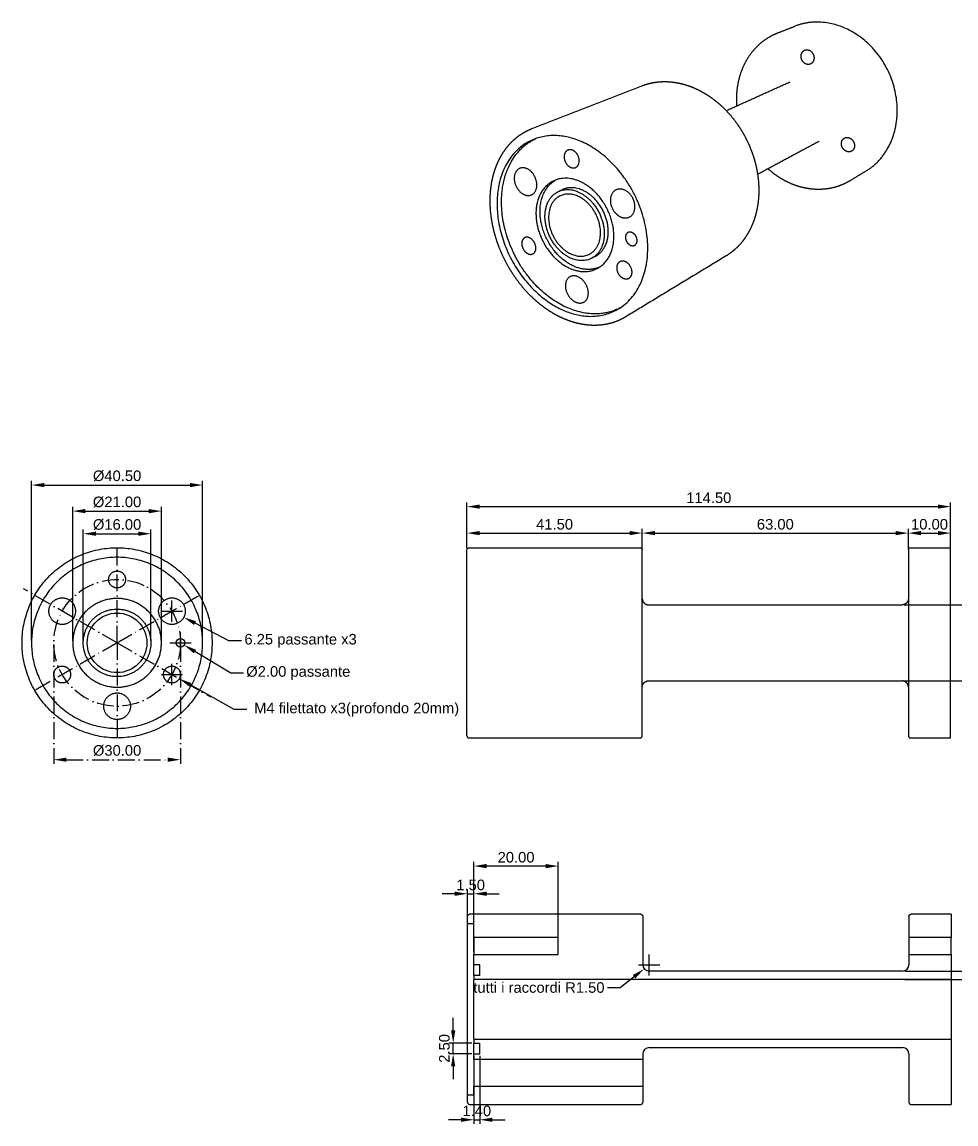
# Model space of a CAD drawing. Header units: millimetres. Extents: x -138 to 195, y 60 to 321.
# Drawn here: x -137.8 to 83.3, y 59.8 to 320.6 of the extents above; entities that cross this region are included whole.
import ezdxf

# ---------------------------------------------------------------- set-up
doc = ezdxf.new("R2010")
doc.units = ezdxf.units.MM
doc.header["$MEASUREMENT"] = 0
doc.linetypes.add('TrattinoPunto', pattern=[6, 4, -1, 0, -1])
for name, color, linetype, true_color in [('2D', 18, 'Continuous', 0x000000), ('2D$assi', 4, 'TrattinoPunto', 0x00ffff), ('2D$quote', 96, 'Continuous', 0x007f00)]:
    doc.layers.add(name, color=color, linetype=linetype, true_color=true_color)
doc.styles.add('Arial', font='arial.ttf')
doc.dimstyles.new('Millimetro Piccolo', dxfattribs={"dimtxt": 2.5, "dimasz": 3, "dimexe": 1, "dimexo": 0.5, "dimgap": 0.8, "dimtad": 1, "dimtoh": 1, "dimzin": 1, "dimdsep": 46, "dimtxsty": 'Arial', "dimcen": 2.5, "dimadec": 1, "dimazin": 0, "dimtfac": 1, "dimtdec": 4, "dimtix": 1, "dimtmove": 1, "dimatfit": 3, "dimfxl": 1, "dimtolj": 1, "dimtzin": 1, "dimarcsym": 0})

# ---------------------------------------------------------------- blocks, each defined once
blk = doc.blocks.new('*D1')
at = {"layer": '2D$quote', "color": 0}
for p, q in [((10.67, 94.97), (10.67, 99.97)), ((8.17, 97.47), (13.17, 97.47))]:
    blk.add_line(p, q, dxfattribs=at)
at = {"layer": '2D$quote', "color": 0, "lineweight": -2}
for p, q in [((3.79, 92.12), (7.12, 94.71)), ((0.79, 92.12), (3.79, 92.12))]:
    blk.add_line(p, q, dxfattribs=at)
at = {"layer": '2D$quote', "color": 0}
blk.add_solid([(7.42, 94.31), (6.81, 95.1), (9.49, 96.55)], dxfattribs=at)
at = {"layer": 'Defpoints', "color": 0}
for p in [(9.49, 96.55), (10.67, 97.47)]:
    blk.add_point(p, dxfattribs=at)
at = {"layer": '2D$quote', "color": 0, "insert": (-15.42, 92.12), "char_height": 2.5, "attachment_point": 5, "style": 'Arial'}
blk.add_mtext('\\A1;tutti i raccordi R1.50', dxfattribs=at)
blk = doc.blocks.new('*D2')
at = {"layer": '2D$assi', "color": 0, "lineweight": -2}
for p, q in [((-130.28, 173.2), (-130.28, 145.05)), ((-100.28, 173.2), (-100.28, 145.05)), ((-127.28, 146.05), (-103.28, 146.05))]:
    blk.add_line(p, q, dxfattribs=at)
at = {"layer": '2D$assi', "color": 0}
for points in [[(-127.28, 146.55), (-127.28, 145.55), (-130.28, 146.05)], [(-103.28, 145.55), (-103.28, 146.55), (-100.28, 146.05)]]:
    blk.add_solid(points, dxfattribs=at)
at = {"layer": 'Defpoints', "color": 0}
for p in [(-130.28, 173.7), (-100.28, 173.7), (-100.28, 146.05)]:
    blk.add_point(p, dxfattribs=at)
at = {"layer": '2D$assi', "color": 0, "insert": (-115.28, 148.2), "char_height": 2.5, "attachment_point": 5, "style": 'Arial'}
blk.add_mtext('\\A1;Ø30.00', dxfattribs=at)
blk = doc.blocks.new('*D3')
at = {"layer": '2D$quote', "color": 0, "lineweight": -2}
for p, q in [((-32.46, 196.2), (-32.46, 206.95)), ((82.04, 196.7), (82.04, 206.95)), ((-29.46, 205.95), (79.04, 205.95))]:
    blk.add_line(p, q, dxfattribs=at)
at = {"layer": '2D$quote', "color": 0}
for points in [[(-29.46, 206.45), (-29.46, 205.45), (-32.46, 205.95)], [(79.04, 205.45), (79.04, 206.45), (82.04, 205.95)]]:
    blk.add_solid(points, dxfattribs=at)
at = {"layer": 'Defpoints', "color": 0}
for p in [(82.04, 205.95), (-32.46, 195.7), (82.04, 196.2)]:
    blk.add_point(p, dxfattribs=at)
at = {"layer": '2D$quote', "color": 0, "insert": (24.79, 208.03), "char_height": 2.5, "attachment_point": 5, "style": 'Arial'}
blk.add_mtext('\\A1;114.50', dxfattribs=at)
blk = doc.blocks.new('*D4')
at = {"layer": '2D$quote', "color": 0, "lineweight": -2}
for p, q in [((-32.46, 196.2), (-32.46, 200.68)), ((-29.46, 199.68), (6.04, 199.68)), ((9.04, 196.2), (9.04, 200.68))]:
    blk.add_line(p, q, dxfattribs=at)
at = {"layer": '2D$quote', "color": 0}
for points in [[(-29.46, 200.18), (-29.46, 199.18), (-32.46, 199.68)], [(6.04, 199.18), (6.04, 200.18), (9.04, 199.68)]]:
    blk.add_solid(points, dxfattribs=at)
at = {"layer": 'Defpoints', "color": 0}
for p in [(9.04, 199.68), (-32.46, 195.7), (9.04, 195.7)]:
    blk.add_point(p, dxfattribs=at)
at = {"layer": '2D$quote', "color": 0, "insert": (-11.71, 201.75), "char_height": 2.5, "attachment_point": 5, "style": 'Arial'}
blk.add_mtext('\\A1;41.50', dxfattribs=at)
blk = doc.blocks.new('*D5')
at = {"layer": '2D$quote', "color": 0, "lineweight": -2}
for p, q in [((9.04, 196.2), (9.04, 200.68)), ((12.04, 199.68), (69.04, 199.68)), ((72.04, 196.2), (72.04, 200.68))]:
    blk.add_line(p, q, dxfattribs=at)
at = {"layer": '2D$quote', "color": 0}
for points in [[(12.04, 200.18), (12.04, 199.18), (9.04, 199.68)], [(69.04, 199.18), (69.04, 200.18), (72.04, 199.68)]]:
    blk.add_solid(points, dxfattribs=at)
at = {"layer": 'Defpoints', "color": 0}
for p in [(72.04, 199.68), (9.04, 195.7), (72.04, 195.7)]:
    blk.add_point(p, dxfattribs=at)
at = {"layer": '2D$quote', "color": 0, "insert": (40.54, 201.75), "char_height": 2.5, "attachment_point": 5, "style": 'Arial'}
blk.add_mtext('\\A1;63.00', dxfattribs=at)
blk = doc.blocks.new('*D6')
at = {"layer": '2D$quote', "color": 0, "lineweight": -2}
for p, q in [((72.04, 196.2), (72.04, 200.68)), ((75.04, 199.68), (79.04, 199.68)), ((82.04, 196.2), (82.04, 200.68))]:
    blk.add_line(p, q, dxfattribs=at)
at = {"layer": '2D$quote', "color": 0}
for points in [[(75.04, 200.18), (75.04, 199.18), (72.04, 199.68)], [(79.04, 199.18), (79.04, 200.18), (82.04, 199.68)]]:
    blk.add_solid(points, dxfattribs=at)
at = {"layer": 'Defpoints', "color": 0}
for p in [(82.04, 199.68), (72.04, 195.7), (82.04, 195.7)]:
    blk.add_point(p, dxfattribs=at)
at = {"layer": '2D$quote', "color": 0, "insert": (77.04, 201.75), "char_height": 2.5, "attachment_point": 5, "style": 'Arial'}
blk.add_mtext('\\A1;10.00', dxfattribs=at)
blk = doc.blocks.new('*D7')
at = {"layer": '2D$quote', "color": 0, "lineweight": -2}
for p, q in [((71.04, 182.7), (90.66, 182.7)), ((89.66, 167.7), (89.66, 179.7)), ((71.04, 164.7), (90.66, 164.7))]:
    blk.add_line(p, q, dxfattribs=at)
at = {"layer": '2D$quote', "color": 0}
for points in [[(90.16, 179.7), (89.16, 179.7), (89.66, 182.7)], [(89.16, 167.7), (90.16, 167.7), (89.66, 164.7)]]:
    blk.add_solid(points, dxfattribs=at)
at = {"layer": 'Defpoints', "color": 0}
for p in [(70.54, 182.7), (89.66, 182.7), (70.54, 164.7)]:
    blk.add_point(p, dxfattribs=at)
at = {"layer": '2D$quote', "color": 0, "insert": (87.58, 173.7), "char_height": 2.5, "attachment_point": 5, "rotation": 90, "style": 'Arial'}
blk.add_mtext('\\A1;18.00', dxfattribs=at)
blk = doc.blocks.new('*D8')
at = {"layer": '2D$quote', "color": 0, "lineweight": -2}
for p, q in [((-32.33, 107.72), (-32.33, 115.32)), ((-30.83, 107.72), (-30.83, 115.32)), ((-35.33, 114.32), (-38.33, 114.32)), ((-32.33, 114.32), (-30.83, 114.32)), ((-27.83, 114.32), (-24.83, 114.32))]:
    blk.add_line(p, q, dxfattribs=at)
at = {"layer": '2D$quote', "color": 0}
for points in [[(-35.33, 113.82), (-35.33, 114.82), (-32.33, 114.32)], [(-27.83, 114.82), (-27.83, 113.82), (-30.83, 114.32)]]:
    blk.add_solid(points, dxfattribs=at)
at = {"layer": 'Defpoints', "color": 0}
for p in [(-30.83, 114.32), (-32.33, 107.22), (-30.83, 107.22)]:
    blk.add_point(p, dxfattribs=at)
at = {"layer": '2D$quote', "color": 0, "insert": (-31.58, 116.4), "char_height": 2.5, "attachment_point": 5, "style": 'Arial'}
blk.add_mtext('\\A1;1.50', dxfattribs=at)
blk = doc.blocks.new('*D9')
at = {"layer": '2D$quote', "color": 0, "lineweight": -2}
for p, q in [((-30.83, 75.97), (-30.83, 59.84)), ((-29.43, 75.97), (-29.43, 59.84)), ((-33.83, 60.84), (-36.83, 60.84)), ((-30.83, 60.84), (-29.43, 60.84)), ((-26.43, 60.84), (-23.43, 60.84))]:
    blk.add_line(p, q, dxfattribs=at)
at = {"layer": '2D$quote', "color": 0}
for points in [[(-33.83, 60.34), (-33.83, 61.34), (-30.83, 60.84)], [(-26.43, 61.34), (-26.43, 60.34), (-29.43, 60.84)]]:
    blk.add_solid(points, dxfattribs=at)
at = {"layer": 'Defpoints', "color": 0}
for p in [(-30.83, 76.47), (-29.43, 76.47), (-29.43, 60.84)]:
    blk.add_point(p, dxfattribs=at)
at = {"layer": '2D$quote', "color": 0, "insert": (-30.13, 62.92), "char_height": 2.5, "attachment_point": 5, "style": 'Arial'}
blk.add_mtext('\\A1;1.40', dxfattribs=at)
blk = doc.blocks.new('*D10')
at = {"layer": '2D$quote', "color": 0, "lineweight": -2}
for p, q in [((-30.83, 100.47), (-30.83, 121.87)), ((-13.83, 120.87), (-27.83, 120.87)), ((-10.83, 100.47), (-10.83, 121.87))]:
    blk.add_line(p, q, dxfattribs=at)
at = {"layer": '2D$quote', "color": 0}
for points in [[(-27.83, 121.37), (-27.83, 120.37), (-30.83, 120.87)], [(-13.83, 120.37), (-13.83, 121.37), (-10.83, 120.87)]]:
    blk.add_solid(points, dxfattribs=at)
at = {"layer": 'Defpoints', "color": 0}
for p in [(-30.83, 120.87), (-30.83, 99.97), (-10.83, 99.97)]:
    blk.add_point(p, dxfattribs=at)
at = {"layer": '2D$quote', "color": 0, "insert": (-20.83, 122.95), "char_height": 2.5, "attachment_point": 5, "style": 'Arial'}
blk.add_mtext('\\A1;20.00', dxfattribs=at)
blk = doc.blocks.new('*D11')
at = {"layer": '2D$quote', "color": 0, "lineweight": -2}
for p, q in [((-35.72, 81.97), (-35.72, 84.97)), ((-31.33, 78.97), (-36.72, 78.97)), ((-35.72, 76.47), (-35.72, 78.97)), ((-31.33, 76.47), (-36.72, 76.47)), ((-35.72, 73.47), (-35.72, 70.47))]:
    blk.add_line(p, q, dxfattribs=at)
at = {"layer": '2D$quote', "color": 0}
for points in [[(-36.22, 81.97), (-35.22, 81.97), (-35.72, 78.97)], [(-35.22, 73.47), (-36.22, 73.47), (-35.72, 76.47)]]:
    blk.add_solid(points, dxfattribs=at)
at = {"layer": 'Defpoints', "color": 0}
for p in [(-35.72, 78.97), (-30.83, 78.97), (-30.83, 76.47)]:
    blk.add_point(p, dxfattribs=at)
at = {"layer": '2D$quote', "color": 0, "insert": (-37.8, 77.72), "char_height": 2.5, "attachment_point": 5, "rotation": 90, "style": 'Arial'}
blk.add_mtext('\\A1;2.50', dxfattribs=at)
blk = doc.blocks.new('*D12')
at = {"layer": '2D$quote', "color": 0, "lineweight": -2}
for p, q in [((91.41, 99.02), (91.41, 102.02)), ((71.17, 96.02), (92.41, 96.02)), ((71.17, 94.02), (92.41, 94.02)), ((91.41, 96.02), (91.41, 94.02)), ((91.41, 91.02), (91.41, 88.02))]:
    blk.add_line(p, q, dxfattribs=at)
at = {"layer": '2D$quote', "color": 0}
for points in [[(90.91, 99.02), (91.91, 99.02), (91.41, 96.02)], [(91.91, 91.02), (90.91, 91.02), (91.41, 94.02)]]:
    blk.add_solid(points, dxfattribs=at)
at = {"layer": 'Defpoints', "color": 0}
for p in [(70.67, 96.02), (70.67, 94.02), (91.41, 94.02)]:
    blk.add_point(p, dxfattribs=at)
at = {"layer": '2D$quote', "color": 0, "insert": (89.34, 95.02), "char_height": 2.5, "attachment_point": 5, "rotation": 90, "style": 'Arial'}
blk.add_mtext('\\A1;2.00', dxfattribs=at)
blk = doc.blocks.new('*D14')
at = {"layer": '2D$quote', "color": 0}
for p, q in [((-102.29, 163.7), (-102.29, 168.7)), ((-104.79, 166.2), (-99.79, 166.2))]:
    blk.add_line(p, q, dxfattribs=at)
at = {"layer": '2D$quote', "color": 0, "lineweight": -2}
for p, q in [((-87.53, 157.9), (-97.93, 163.75)), ((-84.53, 157.9), (-87.53, 157.9))]:
    blk.add_line(p, q, dxfattribs=at)
at = {"layer": '2D$quote', "color": 0}
blk.add_solid([(-97.69, 164.19), (-98.18, 163.32), (-100.55, 165.22)], dxfattribs=at)
at = {"layer": 'Defpoints', "color": 0}
for p in [(-104.03, 167.18), (-100.55, 165.22)]:
    blk.add_point(p, dxfattribs=at)
at = {"layer": '2D$quote', "color": 0, "insert": (-59.06, 157.9), "char_height": 2.5, "attachment_point": 5, "style": 'Arial'}
blk.add_mtext('\\A1; M4 filettato x3(profondo 20mm)', dxfattribs=at)
blk = doc.blocks.new('*D15')
at = {"layer": '2D$quote', "color": 0, "lineweight": -2}
for p, q in [((-135.53, 174.2), (-135.53, 212.05)), ((-95.03, 174.2), (-95.03, 212.05)), ((-132.53, 211.05), (-98.03, 211.05))]:
    blk.add_line(p, q, dxfattribs=at)
at = {"layer": '2D$quote', "color": 0}
for points in [[(-132.53, 211.55), (-132.53, 210.55), (-135.53, 211.05)], [(-98.03, 210.55), (-98.03, 211.55), (-95.03, 211.05)]]:
    blk.add_solid(points, dxfattribs=at)
at = {"layer": 'Defpoints', "color": 0}
for p in [(-95.03, 211.05), (-135.53, 173.7), (-95.03, 173.7)]:
    blk.add_point(p, dxfattribs=at)
at = {"layer": '2D$quote', "color": 0, "insert": (-115.28, 213.2), "char_height": 2.5, "attachment_point": 5, "style": 'Arial'}
blk.add_mtext('\\A1;Ø40.50', dxfattribs=at)
blk = doc.blocks.new('*D16')
at = {"layer": '2D$quote', "color": 0, "lineweight": -2}
for p, q in [((-125.78, 174.2), (-125.78, 205.88)), ((-122.78, 204.88), (-107.78, 204.88)), ((-104.78, 174.2), (-104.78, 205.88))]:
    blk.add_line(p, q, dxfattribs=at)
at = {"layer": '2D$quote', "color": 0}
for points in [[(-122.78, 205.38), (-122.78, 204.38), (-125.78, 204.88)], [(-107.78, 204.38), (-107.78, 205.38), (-104.78, 204.88)]]:
    blk.add_solid(points, dxfattribs=at)
at = {"layer": 'Defpoints', "color": 0}
for p in [(-104.78, 204.88), (-125.78, 173.7), (-104.78, 173.7)]:
    blk.add_point(p, dxfattribs=at)
at = {"layer": '2D$quote', "color": 0, "insert": (-115.28, 207.02), "char_height": 2.5, "attachment_point": 5, "style": 'Arial'}
blk.add_mtext('\\A1;Ø21.00', dxfattribs=at)
blk = doc.blocks.new('*D17')
at = {"layer": '2D$quote', "color": 0, "lineweight": -2}
for p, q in [((-123.28, 174.2), (-123.28, 200.53)), ((-120.28, 199.53), (-110.28, 199.53)), ((-107.28, 174.2), (-107.28, 200.53))]:
    blk.add_line(p, q, dxfattribs=at)
at = {"layer": '2D$quote', "color": 0}
for points in [[(-120.28, 200.03), (-120.28, 199.03), (-123.28, 199.53)], [(-110.28, 199.03), (-110.28, 200.03), (-107.28, 199.53)]]:
    blk.add_solid(points, dxfattribs=at)
at = {"layer": 'Defpoints', "color": 0}
for p in [(-107.28, 199.53), (-123.28, 173.7), (-107.28, 173.7)]:
    blk.add_point(p, dxfattribs=at)
at = {"layer": '2D$quote', "color": 0, "insert": (-115.28, 201.68), "char_height": 2.5, "attachment_point": 5, "style": 'Arial'}
blk.add_mtext('\\A1;Ø16.00', dxfattribs=at)
blk = doc.blocks.new('*D18')
at = {"layer": '2D$quote', "color": 0}
for p, q in [((-100.28, 171.2), (-100.28, 176.2)), ((-102.78, 173.7), (-97.78, 173.7))]:
    blk.add_line(p, q, dxfattribs=at)
at = {"layer": '2D$quote', "color": 0, "lineweight": -2}
for p, q in [((-88.37, 166.56), (-96.85, 171.65)), ((-85.37, 166.56), (-88.37, 166.56))]:
    blk.add_line(p, q, dxfattribs=at)
at = {"layer": '2D$quote', "color": 0}
blk.add_solid([(-96.59, 172.08), (-97.11, 171.22), (-99.42, 173.19)], dxfattribs=at)
at = {"layer": 'Defpoints', "color": 0}
for p in [(-101.14, 174.22), (-99.42, 173.19)]:
    blk.add_point(p, dxfattribs=at)
at = {"layer": '2D$quote', "color": 0, "insert": (-72.39, 166.56), "char_height": 2.5, "attachment_point": 5, "style": 'Arial'}
blk.add_mtext('\\A1;%%c2.00 passante', dxfattribs=at)
blk = doc.blocks.new('*D19')
at = {"layer": '2D$quote', "color": 0}
for p, q in [((-102.29, 178.7), (-102.29, 183.7)), ((-104.79, 181.2), (-99.79, 181.2))]:
    blk.add_line(p, q, dxfattribs=at)
at = {"layer": '2D$quote', "color": 0, "lineweight": -2}
for p, q in [((-88.79, 174.19), (-96.83, 178.37)), ((-85.79, 174.19), (-88.79, 174.19))]:
    blk.add_line(p, q, dxfattribs=at)
at = {"layer": '2D$quote', "color": 0}
blk.add_solid([(-96.6, 178.81), (-97.06, 177.93), (-99.5, 179.75)], dxfattribs=at)
at = {"layer": 'Defpoints', "color": 0}
for p in [(-105.09, 182.66), (-99.5, 179.75)]:
    blk.add_point(p, dxfattribs=at)
at = {"layer": '2D$quote', "color": 0, "insert": (-71.84, 174.19), "char_height": 2.5, "attachment_point": 5, "style": 'Arial'}
blk.add_mtext('\\A1;6.25 passante x3', dxfattribs=at)

msp = doc.modelspace()

# ---------------------------------------------------------------- linework, layer by layer
at = {"layer": '2D'}
for p, q in [((70.67, 96.017), (10.67, 96.017)), ((10.67, 77.917), (70.67, 77.917))]:
    msp.add_line(p, q, dxfattribs=at)
for centre, radius in [((-115.281, 173.705), 7.05), ((-100.281, 173.705), 1)]:
    msp.add_circle(centre, radius, dxfattribs=at)
for centre, start, end in [((10.67, 97.517), 180, 270), ((70.67, 97.517), 270, 0), ((10.67, 76.417), 90, 180), ((70.67, 76.417), 360, 90)]:
    msp.add_arc(centre, 1.5, start, end, dxfattribs=at)
for points, degree in [([(41.142, 318.068), (43.17, 318.857), (45.198, 319.647)], 2), ([(-17.061, 295.413), (-4.045, 300.48), (8.971, 305.546)], 2), ([(28.919, 299.663), (36.492, 303.078), (44.066, 306.493)], 2), ([(50.956, 292.419), (43.65, 288.493), (36.344, 284.567)], 2), ([(61.964, 285.333), (60.11, 284.208), (58.256, 283.084)], 2), ([(-10.722, 280.57), (-10.264, 280.778), (-9.807, 280.987)], 2), ([(-1.962, 265.231), (-2.38, 265.009), (-2.797, 264.786)], 2), ([(28.872, 265.261), (16.997, 258.059), (5.122, 250.857)], 2), ([(-32.46, 173.705), (-32.46, 181.038), (-32.46, 188.371), (-32.46, 195.705)], 3), ([(-31.96, 196.205), (-11.71, 196.205), (8.54, 196.205)], 2), ([(9.04, 173.705), (9.04, 181.038), (9.04, 188.371), (9.04, 195.705)], 3), ([(72.04, 195.705), (72.04, 188.371), (72.04, 181.038), (72.04, 173.705)], 3), ([(72.54, 196.205), (77.29, 196.205), (82.04, 196.205)], 2), ([(82.04, 173.705), (82.04, 184.955), (82.04, 196.205)], 2), ([(10.54, 182.705), (40.54, 182.705), (70.54, 182.705)], 2), ([(-32.46, 151.705), (-32.46, 159.038), (-32.46, 166.371), (-32.46, 173.705)], 3), ([(9.04, 151.705), (9.04, 159.038), (9.04, 166.371), (9.04, 173.705)], 3), ([(72.04, 173.705), (72.04, 166.371), (72.04, 159.038), (72.04, 151.705)], 3), ([(82.04, 151.205), (82.04, 162.455), (82.04, 173.705)], 2), ([(10.54, 164.705), (40.54, 164.705), (70.54, 164.705)], 2), ([(-31.96, 151.205), (-11.71, 151.205), (8.54, 151.205)], 2), ([(72.54, 151.205), (77.29, 151.205), (82.04, 151.205)], 2), ([(-32.33, 107.217), (-32.33, 108.092), (-32.33, 108.967)], 2), ([(-30.83, 107.217), (-31.58, 107.217), (-32.33, 107.217)], 2), ([(8.67, 109.467), (-11.58, 109.467), (-31.83, 109.467)], 2), ([(-30.83, 103.966), (-30.83, 105.591), (-30.83, 107.217)], 2), ([(9.17, 108.967), (9.17, 103.242), (9.17, 97.517)], 2), ([(72.17, 108.967), (72.17, 106.467), (72.17, 103.967)], 2), ([(82.17, 109.467), (77.42, 109.467), (72.67, 109.467)], 2), ([(82.17, 109.467), (82.17, 106.717), (82.17, 103.967)], 2), ([(-30.83, 103.966), (-30.83, 102.966), (-30.83, 101.966)], 2), ([(-10.83, 103.966), (-20.83, 103.966), (-30.83, 103.966)], 2), ([(-30.83, 101.966), (-30.83, 100.966), (-30.83, 99.966)], 2), ([(-10.83, 99.966), (-10.83, 101.966), (-10.83, 103.966)], 2), ([(82.17, 103.967), (77.17, 103.967), (72.17, 103.967)], 2), ([(-30.83, 97.467), (-30.83, 98.716), (-30.83, 99.966)], 2), ([(-30.83, 99.966), (-20.83, 99.966), (-10.83, 99.966)], 2), ([(72.17, 99.967), (77.17, 99.967), (82.17, 99.967)], 2), ([(72.17, 99.967), (72.17, 98.742), (72.17, 97.517)], 2), ([(82.17, 99.967), (82.17, 96.967), (82.17, 93.967)], 2), ([(-29.43, 97.467), (-30.13, 97.467), (-30.83, 97.467)], 2), ([(-29.43, 94.967), (-29.43, 96.217), (-29.43, 97.467)], 2), ([(-29.43, 94.967), (-30.13, 94.967), (-30.83, 94.967)], 2), ([(-30.83, 94.967), (-30.83, 94.467), (-30.83, 93.967)], 2), ([(82.17, 94.017), (25.67, 94.017), (-30.83, 94.017)], 2), ([(82.17, 86.966), (82.209, 86.966), (82.247, 86.966)], 2), ([(-30.83, 79.967), (-30.83, 79.467), (-30.83, 78.967)], 2), ([(-30.83, 79.917), (25.67, 79.917), (82.17, 79.917)], 2), ([(-30.83, 76.467), (-30.83, 77.717), (-30.83, 78.967)], 2), ([(-30.83, 78.967), (-30.13, 78.967), (-29.43, 78.967)], 2), ([(-29.43, 76.467), (-29.43, 77.717), (-29.43, 78.967)], 2), ([(82.17, 79.967), (82.17, 72.217), (82.17, 64.467)], 2), ([(-30.83, 75.117), (-30.83, 75.792), (-30.83, 76.467)], 2), ([(-30.83, 76.467), (-30.13, 76.467), (-29.43, 76.467)], 2), ([(9.17, 76.417), (9.17, 75.767), (9.17, 75.117)], 2), ([(72.17, 76.417), (72.17, 70.692), (72.17, 64.967)], 2), ([(-30.83, 75.117), (-30.83, 73.542), (-30.83, 71.967)], 2), ([(9.17, 75.117), (-10.83, 75.117), (-30.83, 75.117)], 2), ([(9.17, 75.117), (9.17, 73.542), (9.17, 71.967)], 2), ([(-30.83, 71.967), (-30.83, 70.393), (-30.83, 68.82)], 2), ([(9.17, 71.967), (9.17, 70.393), (9.17, 68.82)], 2), ([(-30.83, 68.817), (-30.83, 68.818), (-30.83, 68.82)], 2), ([(-30.83, 68.817), (-10.83, 68.817), (9.17, 68.817)], 2), ([(-30.83, 66.717), (-30.83, 67.767), (-30.83, 68.817)], 2), ([(9.17, 68.817), (9.17, 68.818), (9.17, 68.82)], 2), ([(9.17, 68.817), (9.17, 66.892), (9.17, 64.967)], 2), ([(-32.33, 64.967), (-32.33, 65.842), (-32.33, 66.717)], 2), ([(-32.33, 66.717), (-31.58, 66.717), (-30.83, 66.717)], 2), ([(-31.83, 64.467), (-11.58, 64.467), (8.67, 64.467)], 2), ([(72.67, 64.467), (77.42, 64.467), (82.17, 64.467)], 2)]:
    msp.add_open_spline(points, degree=degree, dxfattribs=at)
for points, weights, degree, knots in [([(69.387, 298.775), (70.265, 318.101), (52.49, 320.48), (48.657, 320.993), (45.198, 319.647)], [379.248548209, 262.623425527, 382.611952175, 352.473292682, 341.374611098], 2, [-141.3716694, -141.3716694, -141.3716694, -106.0287521, -106.0287521, -95.8003633, -95.8003633, -95.8003633]), ([(31.47, 300.813), (31.404, 301.66), (31.407, 302.509), (31.412, 304.168), (31.691, 305.803), (31.98, 307.5), (32.58, 309.113), (33.191, 310.755), (34.13, 312.235), (35.07, 313.716), (36.321, 314.946), (37.559, 316.161), (39.05, 317.049), (40.054, 317.644), (41.142, 318.068)], [1, 0.999184642884, 1, 0.996557033619, 1, 0.995618651867, 1, 0.994532362329, 1, 0.993491001828, 1, 0.99283140819, 1, 0.996615204645, 1], 2, [0, 0, 0, 1.4348427, 1.4348427, 4.232526, 4.232526, 7.1335612, 7.1335612, 10.0847072, 10.0847072, 13.0375738, 13.0375738, 15.956879, 15.956879, 17.9256262, 17.9256262, 17.9256262]), ([(49.712, 312.098), (49.753, 313.822), (48.202, 314.048), (46.659, 314.273), (46.624, 312.558), (46.59, 310.849), (48.127, 310.616), (49.672, 310.381), (49.712, 312.098)], [376.290170478, 265.584371713, 376.589139719, 266.993097121, 378.282409055, 267.979016172, 377.983439814, 266.570290765, 376.290170478], 2, [0, 0, 0, 3.1415927, 3.1415927, 6.2831853, 6.2831853, 9.424778, 9.424778, 12.5663706, 12.5663706, 12.5663706]), ([(8.972, 305.546), (9.326, 305.684), (9.685, 305.807), (10.049, 305.916), (11.193, 306.257), (12.369, 306.456), (13.562, 306.513), (14.705, 306.568), (15.874, 306.497), (17.047, 306.3), (18.225, 306.102), (19.407, 305.778), (20.573, 305.332), (21.812, 304.858), (23.033, 304.247), (24.212, 303.511), (25.443, 302.743), (26.628, 301.838), (27.74, 300.817), (28.895, 299.753), (29.952, 298.592), (30.903, 297.343), (31.873, 296.069), (32.732, 294.717), (33.473, 293.297), (34.2, 291.905), (34.81, 290.457), (35.299, 288.964), (35.761, 287.552), (36.106, 286.107), (36.333, 284.64), (36.541, 283.294), (36.64, 281.937), (36.629, 280.575)], [1, 0.999461510344, 0.999461510344, 1, 0.995117580271, 0.995117580271, 1, 0.997731803427, 0.995557894879, 0.993515288192, 0.991474321441, 0.989563393517, 0.987815781663, 0.985964746062, 0.984295749841, 0.982841755104, 0.981328280001, 0.980046786055, 0.979024871228, 0.976491312804, 0.976491312804, 0.979024871228, 0.976675238397, 0.976675238397, 0.979024871228, 0.976794037508, 0.976794037508, 0.979024871228, 0.976857849344, 0.976857849344, 0.979024871228, 0.976885789962, 0.976885789962, 0.979024871228], 3, [0, 0, 0, 0, 0.9625009, 0.9625009, 0.9625009, 3.9816728, 3.9816728, 3.9816728, 8.1019826, 8.1019826, 8.1019826, 12.218987, 12.218987, 12.218987, 16.580323, 16.580323, 16.580323, 21.1205744, 21.1205744, 21.1205744, 25.0966769, 25.0966769, 25.0966769, 29.1527053, 29.1527053, 29.1527053, 33.1318716, 33.1318716, 33.1318716, 36.8941478, 36.8941478, 36.8941478, 40.3421589, 40.3421589, 40.3421589, 40.3421589]), ([(5.122, 250.856), (4.699, 250.6), (4.264, 250.367), (3.817, 250.158), (2.675, 249.627), (1.473, 249.254), (0.231, 249.045), (-0.961, 248.844), (-2.195, 248.789), (-3.447, 248.88), (-4.621, 248.965), (-5.811, 249.178), (-6.999, 249.514), (-8.179, 249.848), (-9.358, 250.304), (-10.516, 250.872), (-11.738, 251.472), (-12.937, 252.198), (-14.094, 253.037), (-15.294, 253.907), (-16.449, 254.898), (-17.538, 255.992), (-18.663, 257.126), (-19.699, 258.341), (-20.639, 259.631), (-21.597, 260.944), (-22.457, 262.323), (-23.214, 263.76), (-23.958, 265.171), (-24.6, 266.631), (-25.136, 268.133), (-25.646, 269.558), (-26.055, 271.015), (-26.36, 272.497), (-26.641, 273.863), (-26.826, 275.245), (-26.913, 276.636), (-26.997, 278.008), (-26.979, 279.362), (-26.857, 280.675), (-26.728, 282.073), (-26.481, 283.427), (-26.121, 284.711), (-25.743, 286.057), (-25.239, 287.327), (-24.618, 288.496), (-23.979, 289.698), (-23.216, 290.793), (-22.342, 291.756), (-21.461, 292.726), (-20.469, 293.562), (-19.385, 294.244), (-18.648, 294.707), (-17.871, 295.098), (-17.061, 295.413)], [1, 0.999024541885, 0.999024541885, 1, 0.993946170017, 0.993946170017, 1, 1.00276147046, 1.00546191843, 1.00804928821, 1.01048687943, 1.01282570822, 1.01502429268, 1.01722014934, 1.01927768428, 1.02116007162, 1.02315330693, 1.02495144653, 1.02651840637, 1.02814920488, 1.02953048205, 1.03063226171, 1.02865552344, 1.02865552344, 1.03063226171, 1.02881371043, 1.02881371043, 1.03063226171, 1.02890423155, 1.02890423155, 1.03063226171, 1.02893850753, 1.02893850753, 1.03063226171, 1.02893106073, 1.02893106073, 1.03063226171, 1.02907976805, 1.02732446994, 1.02539721267, 1.02335211392, 1.02111234009, 1.01872245819, 1.01622974491, 1.01357186152, 1.01080646084, 1.00797817051, 1.00503504998, 1.00204253052, 0.999046185408, 0.995998897042, 0.992964820452, 0.989974832276, 0.989974832276, 0.992964820452], 3, [0, 0, 0, 0, 1.251297, 1.251297, 1.251297, 4.4343233, 4.4343233, 4.4343233, 8.8008923, 8.8008923, 8.8008923, 12.9139796, 12.9139796, 12.9139796, 17.0218269, 17.0218269, 17.0218269, 21.3721944, 21.3721944, 21.3721944, 25.900309, 25.900309, 25.900309, 29.945488, 29.945488, 29.945488, 34.0619566, 34.0619566, 34.0619566, 38.1028636, 38.1028636, 38.1028636, 41.9368233, 41.9368233, 41.9368233, 45.4692633, 45.4692633, 45.4692633, 49.5702217, 49.5702217, 49.5702217, 53.9228146, 53.9228146, 53.9228146, 58.4635257, 58.4635257, 58.4635257, 63.1079516, 63.1079516, 63.1079516, 67.7579994, 67.7579994, 67.7579994, 69.9599142, 69.9599142, 69.9599142, 69.9599142]), ([(-25.291, 276.166), (-26.53, 296.988), (-8.94, 293.459), (9.905, 289.678), (10.342, 267.583), (10.758, 246.539), (-7.248, 251.565), (-24.107, 256.271), (-25.291, 276.166)], [309.627883274, 213.948760707, 292.483531248, 199.685415954, 289.456467678, 209.667846353, 306.600819704, 223.931191107, 309.627883274], 2, [0, 0, 0, 31.8086256, 31.8086256, 63.6172512, 63.6172512, 95.4258769, 95.4258769, 127.2345025, 127.2345025, 127.2345025]), ([(59.302, 291.322), (59.36, 293), (57.79, 293.281), (56.227, 293.559), (56.175, 291.888), (56.123, 290.224), (57.68, 289.937), (59.244, 289.649), (59.302, 291.322)], [377.663123941, 266.555196417, 377.962093182, 267.963921824, 379.655362518, 268.949840876, 379.356393276, 267.541115468, 377.663123941], 2, [0, 0, 0, 3.1415927, 3.1415927, 6.2831853, 6.2831853, 9.424778, 9.424778, 12.5663706, 12.5663706, 12.5663706]), ([(-9.447, 288.624), (-9.534, 290.757), (-7.753, 290.391), (-5.96, 290.021), (-5.88, 287.876), (-5.801, 285.74), (-7.586, 286.122), (-9.359, 286.501), (-9.447, 288.624)], [296.500749581, 209.164731129, 294.807480245, 207.756005722, 294.508511003, 208.741924774, 296.201780339, 210.150650181, 296.500749581], 2, [0, 0, 0, 3.1415927, 3.1415927, 6.2831853, 6.2831853, 9.424778, 9.424778, 12.5663706, 12.5663706, 12.5663706]), ([(-21.255, 283.443), (-21.432, 286.682), (-18.769, 286.1), (-16.078, 285.512), (-15.919, 282.243), (-15.761, 278.999), (-18.434, 279.616), (-21.08, 280.228), (-21.255, 283.443)], [306.157686237, 215.709767898, 303.490788349, 213.49102104, 303.019904338, 215.043837344, 305.686802226, 217.262584202, 306.157686237], 2, [-19.7920337, -19.7920337, -19.7920337, -14.8440253, -14.8440253, -9.8960169, -9.8960169, -4.9480084, -4.9480084, 0, 0, 0]), ([(58.255, 283.083), (57.688, 282.739), (57.091, 282.45), (55.572, 281.714), (53.922, 281.354), (52.33, 281.007), (50.701, 281.015), (49.141, 281.022), (47.612, 281.333), (46.052, 281.65), (44.576, 282.248), (42.975, 282.896), (41.518, 283.824), (40.075, 284.744), (38.804, 285.889)], [1, 0.998902945035, 1, 0.993036621549, 1, 0.994018650784, 1, 0.995218271208, 1, 0.995778118377, 1, 0.995836353281, 1, 0.99652770995, 1], 2, [0, 0, 0, 1.1202595, 1.1202595, 3.9611554, 3.9611554, 6.7044612, 6.7044612, 9.3329416, 9.3329416, 12.0168901, 12.0168901, 14.9295833, 14.9295833, 17.8147252, 17.8147252, 17.8147252]), ([(2.319, 270.279), (2.631, 259.431), (-6.633, 261.834), (-15.585, 264.157), (-16.104, 274.69), (-16.636, 285.479), (-7.482, 283.475), (2, 281.399), (2.319, 270.279)], [295.503545473, 211.54059838, 304.393209487, 218.936406771, 305.962798004, 213.760331749, 297.073133991, 206.364523358, 295.503545473], 2, [-65.9734457, -65.9734457, -65.9734457, -49.4800843, -49.4800843, -32.9867229, -32.9867229, -16.4933614, -16.4933614, 0, 0, 0]), ([(-1.051, 262.623), (-3.182, 261.685), (-5.7, 262.335), (-14.635, 264.64), (-15.141, 275.141), (-15.426, 281.058), (-11.346, 283.299)], [262.022991337, 272.897306426, 305.504805999, 219.722424202, 307.074394516, 248.190897455, 260.652403137], 2, [-55.2518993, -55.2518993, -55.2518993, -49.4800843, -49.4800843, -32.9867229, -32.9867229, -22.4905885, -22.4905885, -22.4905885]), ([(0.058, 270.82), (-0.205, 279.237), (-7.379, 280.843), (-14.363, 282.406), (-13.977, 274.181), (-13.598, 266.105), (-6.732, 264.356), (0.316, 262.56), (0.058, 270.82)], [296.748694584, 207.861176145, 297.94457155, 213.496077776, 304.717648893, 217.439753983, 303.521771928, 211.804852352, 296.748694584], 2, [0, 0, 0, 12.5663706, 12.5663706, 25.1327412, 25.1327412, 37.6991118, 37.6991118, 50.2654825, 50.2654825, 50.2654825]), ([(-7.338, 279.794), (-1.078, 278.381), (-0.841, 271.036), (-0.608, 263.81), (-6.772, 265.369), (-12.796, 266.892), (-13.122, 273.976), (-13.453, 281.175), (-7.338, 279.794)], [298.293146573, 208.45983726, 297.246754229, 211.910553941, 303.173196904, 216.841092868, 304.219589249, 213.390376187, 298.293146573], 2, [-2.4999792, -2.4999792, -2.4999792, -1.8749844, -1.8749844, -1.2499896, -1.2499896, -0.6249948, -0.6249948, 0, 0, 0]), ([(0.99, 271.3), (0.737, 279.689), (-6.423, 281.283), (-8.259, 281.692), (-9.807, 280.987)], [297.860291096, 208.647193577, 299.056168062, 270.827198046, 262.149209182], 2, [0, 0, 0, 12.5663706, 12.5663706, 16.750854, 16.750854, 16.750854]), ([(1.488, 278.329), (1.389, 281.692), (4.294, 281.057), (7.231, 280.415), (7.309, 277.021), (7.386, 273.651), (4.471, 274.325), (1.586, 274.991), (1.488, 278.329)], [293.217691781, 206.55981007, 290.550793894, 204.341063212, 290.079909883, 205.893879516, 292.74680777, 208.112626374, 293.217691781], 2, [-19.7920337, -19.7920337, -19.7920337, -14.8440253, -14.8440253, -9.8960169, -9.8960169, -4.9480084, -4.9480084, 0, 0, 0]), ([(36.629, 280.575), (36.615, 279.241), (36.491, 277.934), (36.257, 276.675), (36.01, 275.344), (35.64, 274.069), (35.157, 272.873), (34.654, 271.631), (34.029, 270.475), (33.293, 269.43), (32.545, 268.367), (31.684, 267.418), (30.728, 266.603), (30.146, 266.107), (29.526, 265.658), (28.872, 265.261)], [321.125562564, 321.593794246, 322.12329938, 322.704790386, 323.321708556, 323.99748212, 324.718896085, 325.471073162, 326.27333865, 327.108833799, 327.962805529, 328.851896085, 329.757116163, 329.048842623, 329.048842623, 329.757116163], 3, [0, 0, 0, 0, 4.11169, 4.11169, 4.11169, 8.4747544, 8.4747544, 8.4747544, 13.0245745, 13.0245745, 13.0245745, 17.675259, 17.675259, 17.675259, 19.6131228, 19.6131228, 19.6131228, 19.6131228]), ([(3.835, 253.008), (-0.696, 250.595), (-6.253, 252.137), (-23.081, 256.807), (-24.236, 276.638)], [258.58552463, 269.30187883, 307.791815967, 224.773352641, 310.818879536], 2, [82.8406667, 82.8406667, 82.8406667, 95.4258769, 95.4258769, 127.2345025, 127.2345025, 127.2345025]), ([(-19.48, 268.092), (-19.586, 270.08), (-17.92, 269.664), (-16.243, 269.244), (-16.144, 267.245), (-16.045, 265.255), (-17.715, 265.685), (-19.374, 266.112), (-19.48, 268.092)], [310.813672181, 219.285495759, 309.120402845, 217.876770351, 308.821433603, 218.862689403, 310.514702939, 220.27141481, 310.813672181], 2, [0, 0, 0, 3.1415927, 3.1415927, 6.2831853, 6.2831853, 9.424778, 9.424778, 12.5663706, 12.5663706, 12.5663706]), ([(6.4, 270.875), (7.789, 270.546), (7.825, 268.96), (7.861, 267.381), (6.476, 267.716), (5.098, 268.05), (5.058, 269.623), (5.018, 271.202), (6.4, 270.875)], [292.739544335, 206.469844962, 292.51531764, 207.209284447, 293.785269684, 208.265828365, 294.009496378, 207.526388879, 292.739544335], 2, [-9.424778, -9.424778, -9.424778, -7.0685835, -7.0685835, -4.712389, -4.712389, -2.3561945, -2.3561945, 0, 0, 0]), ([(2.985, 262.391), (2.927, 264.452), (4.741, 263.999), (6.568, 263.542), (6.618, 261.469), (6.668, 259.405), (4.85, 259.873), (3.043, 260.339), (2.985, 262.391)], [297.873703043, 210.135555833, 296.180433707, 208.726830425, 295.881464466, 209.712749477, 297.574733802, 211.121474885, 297.873703043], 2, [0, 0, 0, 3.1415927, 3.1415927, 6.2831853, 6.2831853, 9.424778, 9.424778, 12.5663706, 12.5663706, 12.5663706]), ([(-9.161, 258.056), (-9.294, 261.19), (-6.58, 260.479), (-3.838, 259.761), (-3.724, 256.6), (-3.611, 253.462), (-6.334, 254.208), (-9.03, 254.945), (-9.161, 258.056)], [307.530595712, 216.680561498, 304.863697824, 214.46181464, 304.392813813, 216.014630944, 307.059711701, 218.233377802, 307.530595712], 2, [-19.7920337, -19.7920337, -19.7920337, -14.8440253, -14.8440253, -9.8960169, -9.8960169, -4.9480084, -4.9480084, 0, 0, 0]), ([(-92.781, 173.705), (-92.781, 196.205), (-115.281, 196.205), (-137.781, 196.205), (-137.781, 173.705), (-137.781, 151.205), (-115.281, 151.205), (-92.781, 151.205), (-92.781, 173.705)], [1, 0.707106781187, 1, 0.707106781187, 1, 0.707106781187, 1, 0.707106781187, 1], 2, [0, 0, 0, 35.3429478, 35.3429478, 70.6858957, 70.6858957, 106.0288435, 106.0288435, 141.3717913, 141.3717913, 141.3717913]), ([(-135.531, 173.705), (-135.531, 193.955), (-115.281, 193.955), (-95.031, 193.955), (-95.031, 173.705), (-95.031, 153.455), (-115.281, 153.455), (-135.531, 153.455), (-135.531, 173.705)], [1, 0.707106781187, 1, 0.707106781187, 1, 0.707106781187, 1, 0.707106781187, 1], 2, [0, 0, 0, 31.8086256, 31.8086256, 63.6172512, 63.6172512, 95.4258769, 95.4258769, 127.2345025, 127.2345025, 127.2345025]), ([(-117.281, 188.704), (-117.281, 186.704), (-115.281, 186.704), (-113.281, 186.704), (-113.281, 188.704), (-113.281, 190.704), (-115.281, 190.704), (-117.281, 190.704), (-117.281, 188.704)], [1, 0.707106781187, 1, 0.707106781187, 1, 0.707106781187, 1, 0.707106781187, 1], 2, [0, 0, 0, 3.1415927, 3.1415927, 6.2831853, 6.2831853, 9.424778, 9.424778, 12.5663706, 12.5663706, 12.5663706]), ([(-131.421, 181.205), (-131.421, 178.055), (-128.271, 178.055), (-125.121, 178.055), (-125.121, 181.205), (-125.121, 184.355), (-128.271, 184.355), (-131.421, 184.355), (-131.421, 181.205)], [1, 0.707106781187, 1, 0.707106781187, 1, 0.707106781187, 1, 0.707106781187, 1], 2, [0, 0, 0, 4.9480084, 4.9480084, 9.8960169, 9.8960169, 14.8440253, 14.8440253, 19.7920337, 19.7920337, 19.7920337]), ([(-104.781, 173.705), (-104.781, 163.205), (-115.281, 163.205), (-125.781, 163.205), (-125.781, 173.705), (-125.781, 184.205), (-115.281, 184.205), (-104.781, 184.205), (-104.781, 173.705)], [1, 0.707106781187, 1, 0.707106781187, 1, 0.707106781187, 1, 0.707106781187, 1], 2, [0, 0, 0, 16.4933614, 16.4933614, 32.9867229, 32.9867229, 49.4800843, 49.4800843, 65.9734457, 65.9734457, 65.9734457]), ([(-105.441, 181.205), (-105.441, 178.055), (-102.291, 178.055), (-99.141, 178.055), (-99.141, 181.205), (-99.141, 184.355), (-102.291, 184.355), (-105.441, 184.355), (-105.441, 181.205)], [1, 0.707106781187, 1, 0.707106781187, 1, 0.707106781187, 1, 0.707106781187, 1], 2, [0, 0, 0, 4.9480084, 4.9480084, 9.8960169, 9.8960169, 14.8440253, 14.8440253, 19.7920337, 19.7920337, 19.7920337]), ([(9.04, 184.162), (9.058, 183.566), (9.479, 183.144), (9.918, 182.705), (10.54, 182.705)], [1, 0.929277291007, 1, 0.923879392215, 1], 2, [0, 0, 0, 1.1350368, 1.1350368, 2.3131344, 2.3131344, 2.3131344]), ([(72.039, 184.161), (72.022, 183.565), (71.6, 183.144), (71.161, 182.705), (70.54, 182.705)], [1, 0.929394760264, 1, 0.923879392573, 1], 2, [0, 0, 0, 1.1340824, 1.1340824, 2.3121799, 2.3121799, 2.3121799]), ([(-107.281, 173.705), (-107.281, 181.705), (-115.281, 181.705), (-123.281, 181.705), (-123.281, 173.705), (-123.281, 165.705), (-115.281, 165.705), (-107.281, 165.705), (-107.281, 173.705)], [1, 0.707106781187, 1, 0.707106781187, 1, 0.707106781187, 1, 0.707106781187, 1], 2, [0, 0, 0, 12.5663706, 12.5663706, 25.1327412, 25.1327412, 37.6991118, 37.6991118, 50.2654825, 50.2654825, 50.2654825]), ([(-130.271, 166.204), (-130.271, 164.204), (-128.271, 164.204), (-126.271, 164.204), (-126.271, 166.204), (-126.271, 168.204), (-128.271, 168.204), (-130.271, 168.204), (-130.271, 166.204)], [1, 0.707106781187, 1, 0.707106781187, 1, 0.707106781187, 1, 0.707106781187, 1], 2, [0, 0, 0, 3.1415927, 3.1415927, 6.2831853, 6.2831853, 9.424778, 9.424778, 12.5663706, 12.5663706, 12.5663706]), ([(-104.291, 166.204), (-104.291, 164.204), (-102.291, 164.204), (-100.291, 164.204), (-100.291, 166.204), (-100.291, 168.204), (-102.291, 168.204), (-104.291, 168.204), (-104.291, 166.204)], [1, 0.707106781187, 1, 0.707106781187, 1, 0.707106781187, 1, 0.707106781187, 1], 2, [0, 0, 0, 3.1415927, 3.1415927, 6.2831853, 6.2831853, 9.424778, 9.424778, 12.5663706, 12.5663706, 12.5663706]), ([(9.04, 163.249), (9.058, 163.844), (9.479, 164.265), (9.918, 164.705), (10.54, 164.705)], [1, 0.929394760264, 1, 0.923879392573, 1], 2, [0, 0, 0, 1.1340824, 1.1340824, 2.3121799, 2.3121799, 2.3121799]), ([(72.039, 163.249), (72.022, 163.844), (71.6, 164.265), (71.161, 164.705), (70.54, 164.705)], [1, 0.929395112229, 1, 0.923879392215, 1], 2, [0, 0, 0, 1.1340795, 1.1340795, 2.3121771, 2.3121771, 2.3121771]), ([(-118.431, 158.705), (-118.431, 155.555), (-115.281, 155.555), (-112.131, 155.555), (-112.131, 158.705), (-112.131, 161.855), (-115.281, 161.855), (-118.431, 161.855), (-118.431, 158.705)], [1, 0.707106781187, 1, 0.707106781187, 1, 0.707106781187, 1, 0.707106781187, 1], 2, [0, 0, 0, 4.9480084, 4.9480084, 9.8960169, 9.8960169, 14.8440253, 14.8440253, 19.7920337, 19.7920337, 19.7920337]), ([(72.17, 103.967), (72.17, 103.967), (72.17, 101.967), (72.17, 99.967), (72.17, 99.967)], [1, 0.707106781187, 1, 0.707106723278, 1], 2, [3.1415923, 3.1415923, 3.1415923, 6.2831851, 6.2831851, 9.4247783, 9.4247783, 9.4247783]), ([(82.17, 99.967), (82.17, 99.967), (82.17, 101.967), (82.17, 103.967), (82.17, 103.967)], [0.999999991529, 0.707106727514, 1, 0.707106781187, 1], 2, [-9.4247783, -9.4247783, -9.4247783, -6.2831851, -6.2831851, -3.1415923, -3.1415923, -3.1415923]), ([(-30.83, 79.967), (-30.83, 79.967), (-30.83, 86.967), (-30.83, 93.967), (-30.83, 93.967)], [1, 0.707106772914, 1, 0.707106772914, 1], 2, [-1.2499896, -1.2499896, -1.2499896, -0.6249948, -0.6249948, 0, 0, 0]), ([(82.17, 93.967), (82.17, 93.967), (82.17, 86.967), (82.17, 79.967), (82.17, 79.967)], [1, 0.707106781187, 1, 0.707106767544, 0.999999994194], 2, [0, 0, 0, 27.3250052, 27.3250052, 54.6500111, 54.6500111, 54.6500111])]:
    msp.add_rational_spline(points, weights, degree=degree, knots=knots, dxfattribs=at)
for points, weights in [([(61.964, 285.333), (68.969, 289.582), (69.387, 298.775)], [334.059015941, 318.387193572, 379.248548209]), ([(-24.236, 276.638), (-24.959, 289.038), (-16.11, 293.066)], [310.818879536, 245.291546838, 261.209906362]), ([(-1.962, 265.231), (1.124, 266.874), (0.99, 271.3)], [260.261687034, 245.033463029, 297.860291096]), ([(-32.46, 195.705), (-32.46, 196.205), (-31.96, 196.205)], [1, 0.707106781187, 1]), ([(8.54, 196.205), (9.04, 196.205), (9.04, 195.705)], [1, 0.707106781187, 1]), ([(72.04, 195.705), (72.04, 196.205), (72.54, 196.205)], [1, 0.707106781187, 1]), ([(-32.46, 151.705), (-32.46, 151.205), (-31.96, 151.205)], [1, 0.707106781187, 1]), ([(8.54, 151.205), (9.04, 151.205), (9.04, 151.705)], [1, 0.707106781186, 1]), ([(72.04, 151.705), (72.04, 151.205), (72.54, 151.205)], [1, 0.707106781187, 1]), ([(-32.33, 108.967), (-32.33, 109.467), (-31.83, 109.467)], [1, 0.707106781187, 1]), ([(-32.33, 86.967), (-32.33, 107.217), (-32.33, 107.217)], [1, 0.707106775467, 1]), ([(8.67, 109.467), (9.17, 109.467), (9.17, 108.967)], [1, 0.707106781187, 1]), ([(72.17, 108.967), (72.17, 109.467), (72.67, 109.467)], [1, 0.707106781187, 1]), ([(-30.83, 94.967), (-30.83, 97.467), (-30.83, 97.467)], [0.854949791753, 0.867853700832, 1]), ([(-32.33, 66.717), (-32.33, 66.717), (-32.33, 86.967)], [1, 0.707106775467, 1]), ([(-32.33, 64.967), (-32.33, 64.467), (-31.83, 64.467)], [1, 0.707106781187, 1]), ([(8.67, 64.467), (9.17, 64.467), (9.17, 64.967)], [1, 0.707106781186, 1]), ([(72.17, 64.967), (72.17, 64.467), (72.67, 64.467)], [1, 0.707106781187, 1])]:
    msp.add_rational_spline(points, weights, degree=2, dxfattribs=at)
at = {"layer": '2D$assi'}
for points in [[(-115.281, 173.705), (-115.281, 196.205)], [(-115.281, 173.705), (-137.465, 186.513)], [(-115.281, 173.705), (-93.097, 160.897)], [(-115.281, 173.705), (-115.281, 151.205)]]:
    msp.add_lwpolyline(points, dxfattribs=at)
msp.add_circle((-115.281, 173.705), 15, dxfattribs=at)
for points in [[(-115.281, 173.705), (-105.538, 179.33), (-95.795, 184.955)], [(-115.281, 173.705), (-125.024, 168.08), (-134.767, 162.455)]]:
    msp.add_open_spline(points, degree=2, dxfattribs=at)

# ---------------------------------------------------------------- dimensions: what is measured, and where the dimension line sits
dim = msp.add_linear_dim(base=(-100.281, 146.054), p1=(-130.281, 173.705), p2=(-100.281, 173.705), text='Ø<>', dimstyle='Millimetro Piccolo', dxfattribs=at)
dim.commit()
dim.dimension.update_dxf_attribs({"geometry": '*D2', "text_midpoint": (-115.281, 148.199)})
at = {"layer": '2D$quote'}
for base, p1, p2, picture, middle in [((-95.031, 211.05), (-135.531, 173.705), (-95.031, 173.705), '*D15', (-115.281, 213.195)), ((-104.781, 204.877), (-125.781, 173.705), (-104.781, 173.705), '*D16', (-115.281, 207.022)), ((-107.281, 199.534), (-123.281, 173.705), (-107.281, 173.705), '*D17', (-115.281, 201.679))]:
    dim = msp.add_linear_dim(base=base, p1=p1, p2=p2, text='Ø<>', dimstyle='Millimetro Piccolo', dxfattribs=at)
    dim.commit()
    dim.dimension.update_dxf_attribs({"geometry": picture, "text_midpoint": middle})
for base, p1, p2, picture, middle in [((82.04, 205.95), (-32.46, 195.705), (82.04, 196.205), '*D3', (24.79, 208.027)), ((9.04, 199.676), (-32.46, 195.705), (9.04, 195.705), '*D4', (-11.71, 201.752)), ((72.04, 199.676), (9.04, 195.705), (72.04, 195.705), '*D5', (40.54, 201.752)), ((82.04, 199.676), (72.04, 195.705), (82.04, 195.705), '*D6', (77.04, 201.752)), ((-30.83, 120.869), (-10.83, 99.966), (-30.83, 99.966), '*D10', (-20.83, 122.945)), ((-30.83, 114.319), (-32.33, 107.217), (-30.83, 107.217), '*D8', (-31.58, 116.395)), ((-29.43, 60.843), (-30.83, 76.467), (-29.43, 76.467), '*D9', (-30.13, 62.919))]:
    dim = msp.add_linear_dim(base=base, p1=p1, p2=p2, dimstyle='Millimetro Piccolo', dxfattribs=at)
    dim.commit()
    dim.dimension.update_dxf_attribs({"geometry": picture, "text_midpoint": middle})
for p1, p2, text, picture, middle in [((-105.086, 182.657), (-99.495, 179.753), '6.25 passante x3', '*D19', (-88.785, 174.189)), ((-101.139, 174.219), (-99.424, 173.19), '<> passante', '*D18', (-88.366, 166.561)), ((-104.034, 167.185), (-100.547, 165.224), ' M4 filettato x3(profondo 20mm)', '*D14', (-87.528, 157.901))]:
    dim = msp.add_diameter_dim_2p(p1=p1, p2=p2, text=text, dimstyle='Millimetro Piccolo', override={"dimtad": 0, "dimtofl": 0}, dxfattribs=at)
    dim.commit()
    dim.dimension.update_dxf_attribs({"geometry": picture, "text_midpoint": middle, "dimtype": 163})
for base, p1, p2, picture, middle in [((89.656, 182.705), (70.54, 164.705), (70.54, 182.705), '*D7', (87.58, 173.705)), ((91.413, 94.017), (70.67, 96.017), (70.67, 94.017), '*D12', (89.337, 95.017)), ((-35.72, 78.967), (-30.83, 76.467), (-30.83, 78.967), '*D11', (-37.796, 77.717))]:
    dim = msp.add_linear_dim(base=base, p1=p1, p2=p2, angle=90, dimstyle='Millimetro Piccolo', dxfattribs=at)
    dim.commit()
    dim.dimension.update_dxf_attribs({"geometry": picture, "text_midpoint": middle})
dim = msp.add_radius_dim(center=(10.67, 97.467), mpoint=(9.486, 96.546), text='tutti i raccordi <>', dimstyle='Millimetro Piccolo', override={"dimtad": 0, "dimtofl": 0}, dxfattribs=at)
dim.commit()
dim.dimension.update_dxf_attribs({"geometry": '*D1', "text_midpoint": (3.786, 92.118), "dimtype": 164})

doc.saveas('drawing.dxf')
